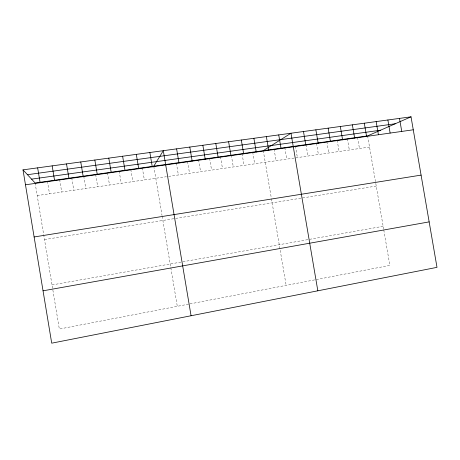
<?xml version="1.0" encoding="UTF-8"?>
<svg xmlns="http://www.w3.org/2000/svg" width="460" height="460" viewBox="0 0 460 460"><rect width="100%" height="100%" fill="white"/><g stroke="black" fill="none" stroke-linecap="round" stroke-linejoin="round"><path stroke-width="0.34" stroke-dasharray="2.3 1.72" d="M188.571 304.152L59.334 329.032L35.115 182.994M189.974 303.882L389.861 265.403L383.749 229.787M52.02 284.93L181.487 262.005M182.884 261.757L383.145 226.297M44.493 239.556L174.196 218.638M175.599 218.414L376.24 186.058M37.203 195.58L166.416 176.715M168.532 176.404L369.541 147.056M367.62 135.89L383.628 229.086M357.546 137.316L359.473 148.528M347.392 138.753L349.324 150.006M337.163 140.202L339.095 151.501M326.853 141.663L328.791 153.007M316.463 143.135L318.406 154.52M305.992 144.618L307.941 156.049M295.435 146.113L297.39 157.59M284.797 147.62L286.758 159.143M274.079 149.143L276.046 160.707M263.269 150.673L271.331 198.111M271.446 198.789L286.154 285.367M252.701 152.168L254.679 163.829M242.052 153.68L244.036 165.381M231.317 155.198L233.306 166.951M220.495 156.733L222.49 168.527M209.593 158.274L211.588 170.119M198.599 159.833L200.606 171.724M187.525 161.402L189.537 173.339M176.358 162.984L178.376 174.967M153.761 166.186L162.046 215.539M162.167 216.24L177.295 306.325M142.324 167.808L144.359 179.935M130.795 169.441L132.837 181.619M119.174 171.085L121.221 183.316M107.462 172.747L109.514 185.023M95.645 174.42L97.704 186.748M83.737 176.105L85.801 188.485M71.731 177.807L73.801 190.239M59.627 179.521L61.703 192.004M47.42 181.251L49.502 193.786"/><path stroke-width="0.69" d="M153.761 166.186L163.306 150.679L191.067 315.755M263.269 150.673L290.979 133.227L317.831 290.806M411.027 116.823L367.62 135.89L35.115 182.994L23 169.855L411.027 116.823L437 267.352L51.715 343.177L23 169.855M43.039 290.812L429.157 221.887M34.12 236.963L421.09 175.116M25.472 184.788L413.27 129.795M31.562 179.141L380.541 130.214M27.468 174.702L395.226 123.763M399.504 118.398L401.752 131.428M387.878 119.985L390.132 133.078M376.148 121.59L378.407 134.74M364.308 123.205L366.58 136.419M352.366 124.838L354.643 138.109M340.314 126.488L342.596 139.817M328.147 128.15L330.441 141.542M315.87 129.829L318.171 143.278M303.485 131.52L305.791 145.038M278.731 134.901L281.054 148.545M266.374 136.591L268.703 150.293M253.903 138.299L256.237 152.064M241.316 140.018L243.662 153.847M228.614 141.755L230.966 155.647M215.792 143.503L218.155 157.464M202.854 145.274L205.223 159.298M189.796 147.056L192.171 161.149M176.611 148.862L178.998 163.018M149.874 152.513L152.271 166.808M136.315 154.37L138.724 168.728M122.624 156.239L125.039 170.671M108.801 158.125L111.228 172.626M94.846 160.034L97.278 174.605M80.759 161.96L83.197 176.605M66.528 163.904L68.977 178.618M52.164 165.87L54.619 180.653M37.651 167.854L40.118 182.712"/></g></svg>
